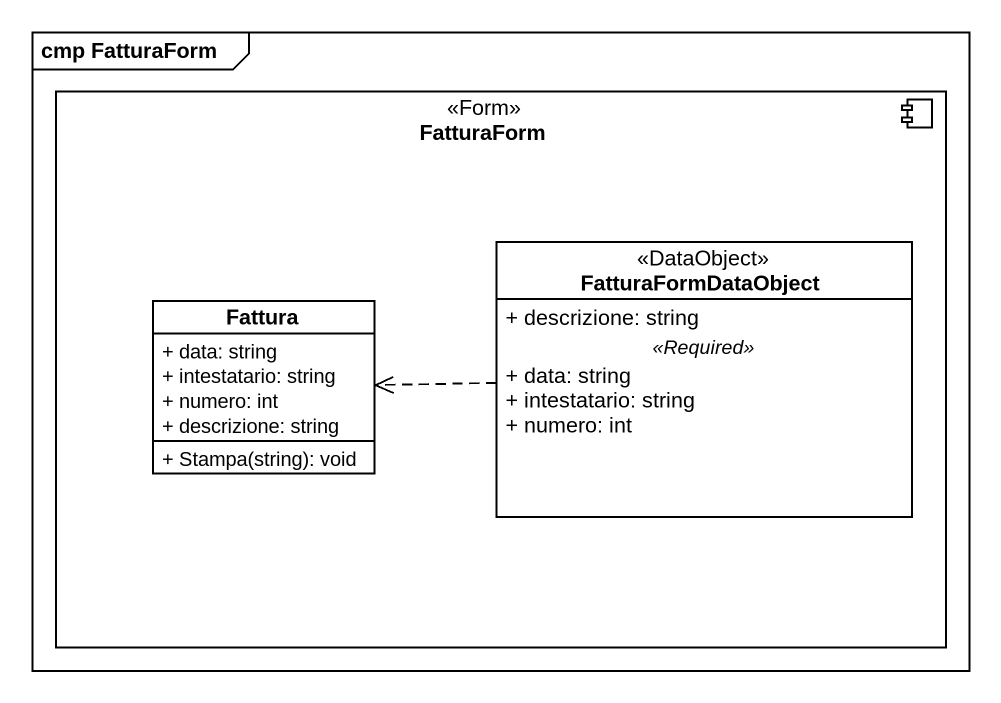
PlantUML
@startuml
mainframe cmp FatturaForm
hide circle
hide empty members
skinparam classAttributeIconSize 0
component FatturaForm <<Form>> {
  class FatturaFormDataObject <<DataObject>> {
    + descrizione: string
    .. <<Required>> ..
    + data: string
    + intestatario: string
    + numero: int
  }
  class Fattura {
    + data: string
    + intestatario: string
    + numero: int
    + descrizione: string
    + Stampa(string): void
  }
}
FatturaFormDataObject .left.> Fattura
@enduml
